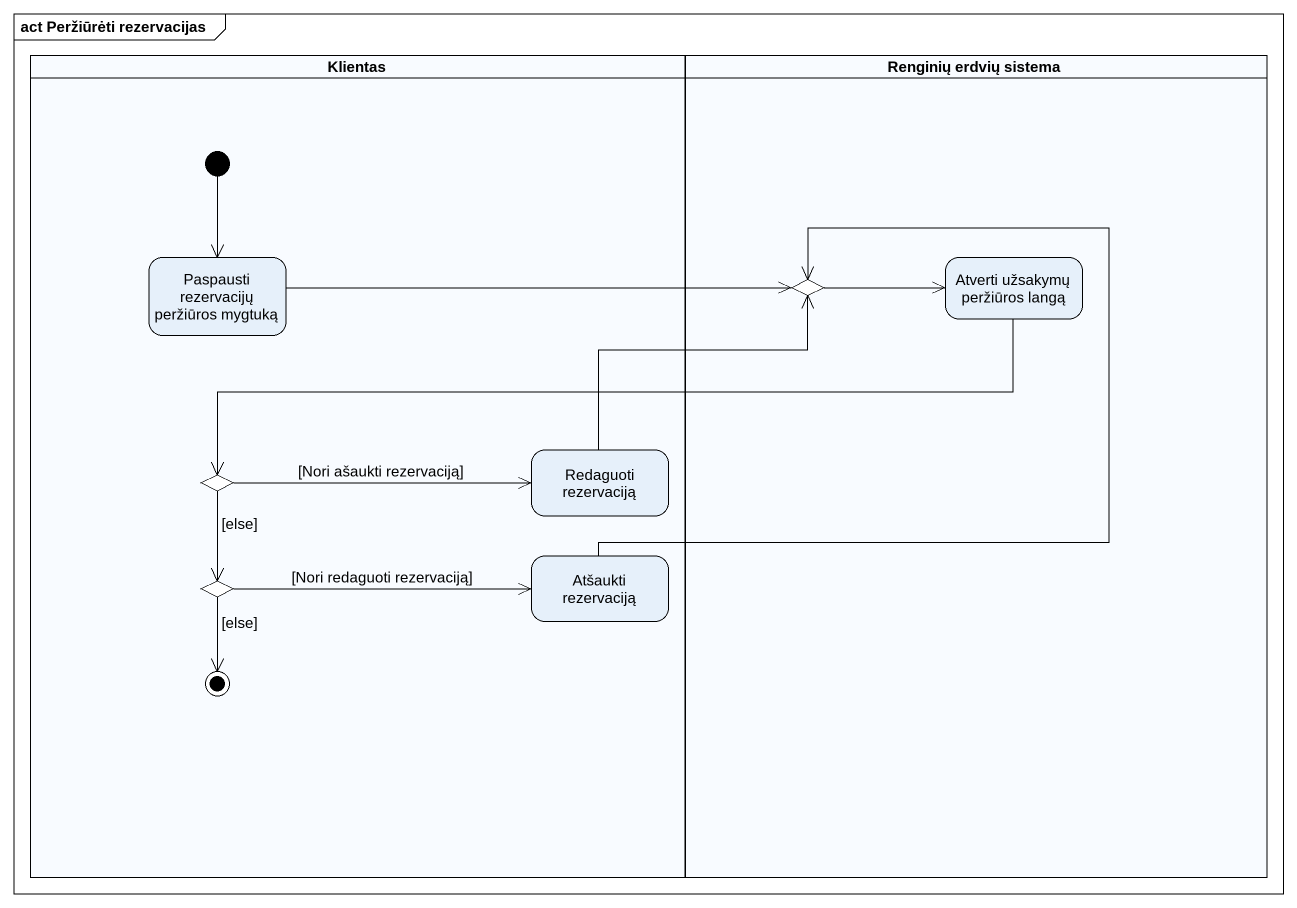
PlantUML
@startuml
mainframe act Peržiūrėti rezervacijas
hide empty description
state Klientas <<partition>> {
  state "Paspausti rezervacijų peržiūros mygtuką" as Paspausti_rezervacijų
  state choice2 <<choice>>
  state "Redaguoti rezervaciją" as Redaguoti_rezervaciją
  state "Atšaukti rezervaciją" as Atšaukti_rezervaciją
  state choice3 <<choice>>
  [*] --> Paspausti_rezervacijų
  choice3 --> [*] : [else]
}
state "Renginių erdvių sistema" as Renginių_erdvių_sistema <<partition>> {
  state choice1 <<choice>>
  state "Atverti užsakymų peržiūros langą" as Atverti_užsakymų_peržiūros
}
Paspausti_rezervacijų -right-> choice1
choice1 -right-> Atverti_užsakymų_peržiūros
Atverti_užsakymų_peržiūros -left-> choice2
choice2 -right-> Redaguoti_rezervaciją : [Nori ašaukti rezervaciją]
choice2 --> choice3 : [else]
Redaguoti_rezervaciją -up-> choice1
Atšaukti_rezervaciją -up-> choice1
choice3 -right-> Atšaukti_rezervaciją : [Nori redaguoti rezervaciją]
@enduml
